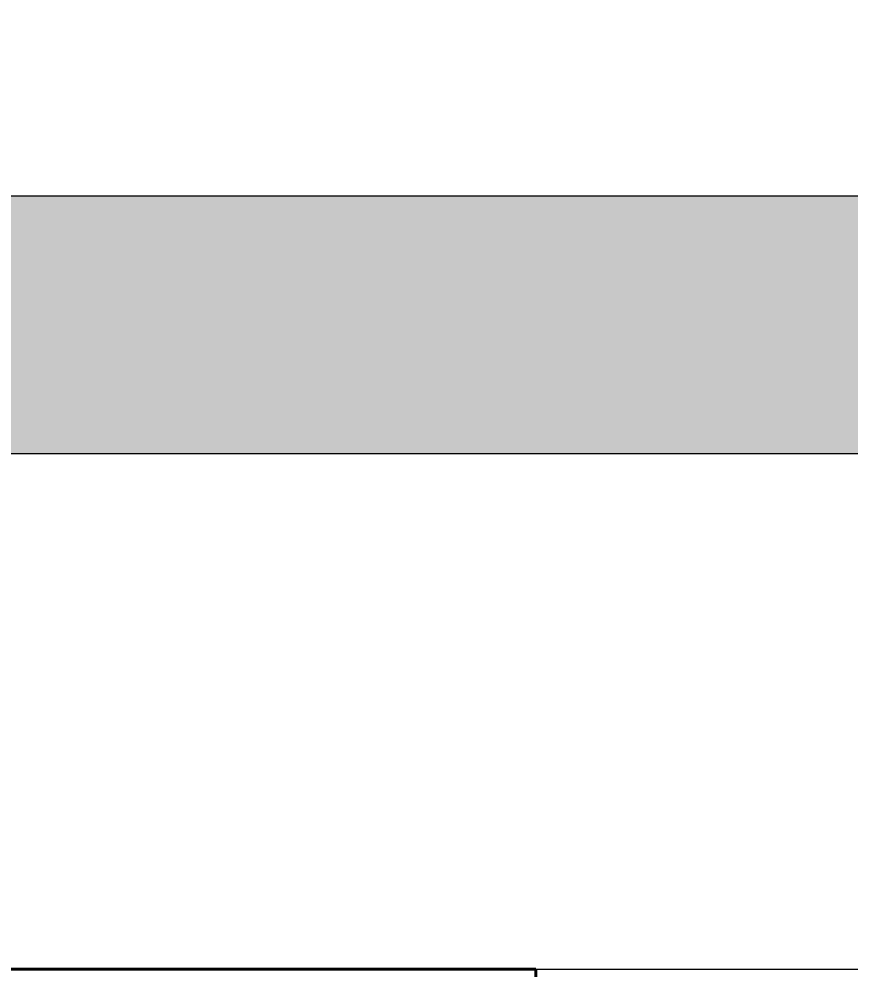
# Model space of a CAD drawing. Header units: millimetres. Extents: x -60946 to 138510, y -262288 to 24501.
# Drawn here: x 49759.2 to 49839.9, y -94344.1 to -94251.9 of the extents above; entities that cross this region are included whole.
import ezdxf

# ---------------------------------------------------------------- set-up
doc = ezdxf.new("R2010")
doc.units = ezdxf.units.MM
for name, color, linetype, lineweight in [('2)Тип-5', 1, 'Continuous', 60), ('Несущие колонны', 7, 'Continuous', 18), ('Размеры', 7, 'Continuous', 9), ('Стены внутренние', 7, 'Continuous', 18), ('Стены штриховка', 7, 'Continuous', 9)]:
    doc.layers.add(name, color=color, linetype=linetype, lineweight=lineweight)
doc.styles.add('GOST Common_2', font='', dxfattribs={"width": 0.9, "height": 250})
doc.styles.get('GOST Common_2').set_extended_font_data('GOST Common')
doc.dimstyles.new('ADSK_Основной_2_0_3', dxfattribs={"dimscale": 304.8, "dimtxt": 201.142999, "dimasz": 0.463911, "dimexe": 0.328084, "dimexo": 0.328084, "dimgap": 0.164042, "dimtad": 1, "dimdec": 3, "dimrnd": 0.001, "dimdsep": 46, "dimtxsty": 'GOST Common_2', "dimblk1": 'OBLIQUE', "dimblk2": 'OBLIQUE', "dimsah": 1, "dimcen": 0.09, "dimdle": 0.328084, "dimazin": 2, "dimtfac": 1, "dimtdec": 4, "dimtix": 1, "dimtmove": 0, "dimatfit": 3, "dimfxl": 1, "dimtvp": 1, "dimtolj": 1, "dimtzin": 0, "dimlwd": 20, "dimlwe": 20, "dimarcsym": 2})

# ---------------------------------------------------------------- blocks, each defined once
blk = doc.blocks.new('ADSK_КолоннаЖБ_Прямоугольная - 400x400 мм-1807143-Кладочный план 2-го этаж')
at = {"layer": 'Несущие колонны', "lineweight": 40}
for p, q in [((200, 200), (200, -200)), ((200, -200), (-200, -200))]:
    blk.add_line(p, q, dxfattribs=at)
blk = doc.blocks.new('_Oblique')
at = {"color": 0, "linetype": 'ByBlock', "lineweight": -2}
blk.add_line((-0.5, -0.5), (0.5, 0.5), dxfattribs=at)
blk = doc.blocks.new('*D5028')
at = {"layer": 'Defpoints', "color": 0, "transparency": 16777216}
for p in [(49709.362, -93527.17), (51184.362, -93627.155), (51184.362, -94269.067)]:
    blk.add_point(p, dxfattribs=at)
at = {"layer": 'Размеры', "color": 0, "lineweight": 20, "transparency": 16777216}
for p, q in [((51184.362, -94169.067), (51184.362, -93527.155)), ((49609.362, -93627.155), (51284.362, -93627.155)), ((49709.362, -93627.17), (49709.362, -93727.155))]:
    blk.add_line(p, q, dxfattribs=at)
at = {"layer": 'Размеры', "color": 0, "lineweight": 20, "transparency": 16777216, "xscale": 141.4, "yscale": 141.4, "zscale": 141.4, "rotation": 180}
blk.add_blockref('_Oblique', (49709.362, -93627.155), dxfattribs=at)
at = {"layer": 'Размеры', "color": 0, "lineweight": 20, "transparency": 16777216, "xscale": 141.4, "yscale": 141.4, "zscale": 141.4}
blk.add_blockref('_Oblique', (51184.362, -93627.155), dxfattribs=at)
at = {"layer": 'Размеры', "color": 0, "lineweight": 9, "transparency": 16777216, "insert": (50446.862, -93452.155), "char_height": 250, "width": 580.92826, "attachment_point": 5, "style": 'GOST Common_2'}
blk.add_mtext('\\A1;1475', dxfattribs=at)

msp = doc.modelspace()

# ---------------------------------------------------------------- hatches: boundary and pattern name
at = {"layer": '2)Тип-5', "true_color": 0xd50000}
msp.add_hatch(color=12, dxfattribs=at).paths.add_polyline_path([(51184.3615, -94294.0666), (51184.3615, -94269.0666), (49709.3615, -94269.0666), (49709.3615, -94294.0666), (51159.3615, -94294.0666)])
h = msp.add_hatch(dxfattribs=at)
h.set_pattern_fill('FP_7', color=12, style=0, pattern_type=2)
h.set_pattern_definition([(0, (9.36, -97949.04), (111.125, 111.125), [55.562, -166.687]), (90, (37.14, -97976.82), (-111.125, 111.125), [55.562, -166.687])])
h.paths.add_polyline_path([(51109.3615, -94344.0666), (51159.3615, -94344.0666), (51159.3615, -94294.0666), (49684.3615, -94294.0666), (49684.3615, -94344.0666), (50535.4253, -94344.0666)])
at = {"layer": 'Несущие колонны', "lineweight": 9}
h = msp.add_hatch(dxfattribs=at)
h.set_pattern_fill('FP_1', color=256, style=0, pattern_type=2)
h.set_pattern_definition([(45, (9.36, -97949.04), (-224.5064, 224.5064), []), (45, (233.87, -97949.04), (-224.5064, 224.5064), [396.875, -79.375, 3.353, -76.022])])
h.paths.add_polyline_path([(49409.3615, -94744.0666), (49809.3615, -94744.0666), (49809.3615, -94344.0666), (49409.3615, -94344.0666)])

# ---------------------------------------------------------------- linework, layer by layer
for p, q in [((49809.3615, -94344.0666), (49409.3615, -94344.0666)), ((49809.3615, -94744.0666), (49809.3615, -94344.0666))]:
    msp.add_line(p, q, dxfattribs=at)
at = {"layer": 'Стены внутренние', "lineweight": 5}
for p, q in [((51184.3615, -94269.0666), (49709.3615, -94269.0666)), ((49584.3615, -94344.0666), (51109.3615, -94344.0666))]:
    msp.add_line(p, q, dxfattribs=at)
at = {"layer": 'Стены штриховка', "lineweight": 9}
msp.add_line((51159.3615, -94294.0666), (49684.3615, -94294.0666), dxfattribs=at)

# ---------------------------------------------------------------- block references
at = {"layer": 'Несущие колонны', "lineweight": 40, "rotation": 89.9999999999999}
msp.add_blockref('ADSK_КолоннаЖБ_Прямоугольная - 400x400 мм-1807143-Кладочный план 2-го этаж', (49609.3615, -94544.0666), dxfattribs=at)

# ---------------------------------------------------------------- dimensions: what is measured, and where the dimension line sits
at = {"layer": 'Размеры', "lineweight": 9}
dim = msp.add_linear_dim(base=(51184.3615, -93627.155), p1=(49709.3615, -93527.1701), p2=(51184.3615, -94269.0666), dimstyle='ADSK_Основной_2_0_3', override={"dimpost": '<>', "dimfxl": 1651.070983}, dxfattribs=at)
dim.commit()
dim.dimension.update_dxf_attribs({"geometry": '*D5028', "text_midpoint": (50446.8615, -93452.155)})

doc.saveas('drawing.dxf')
